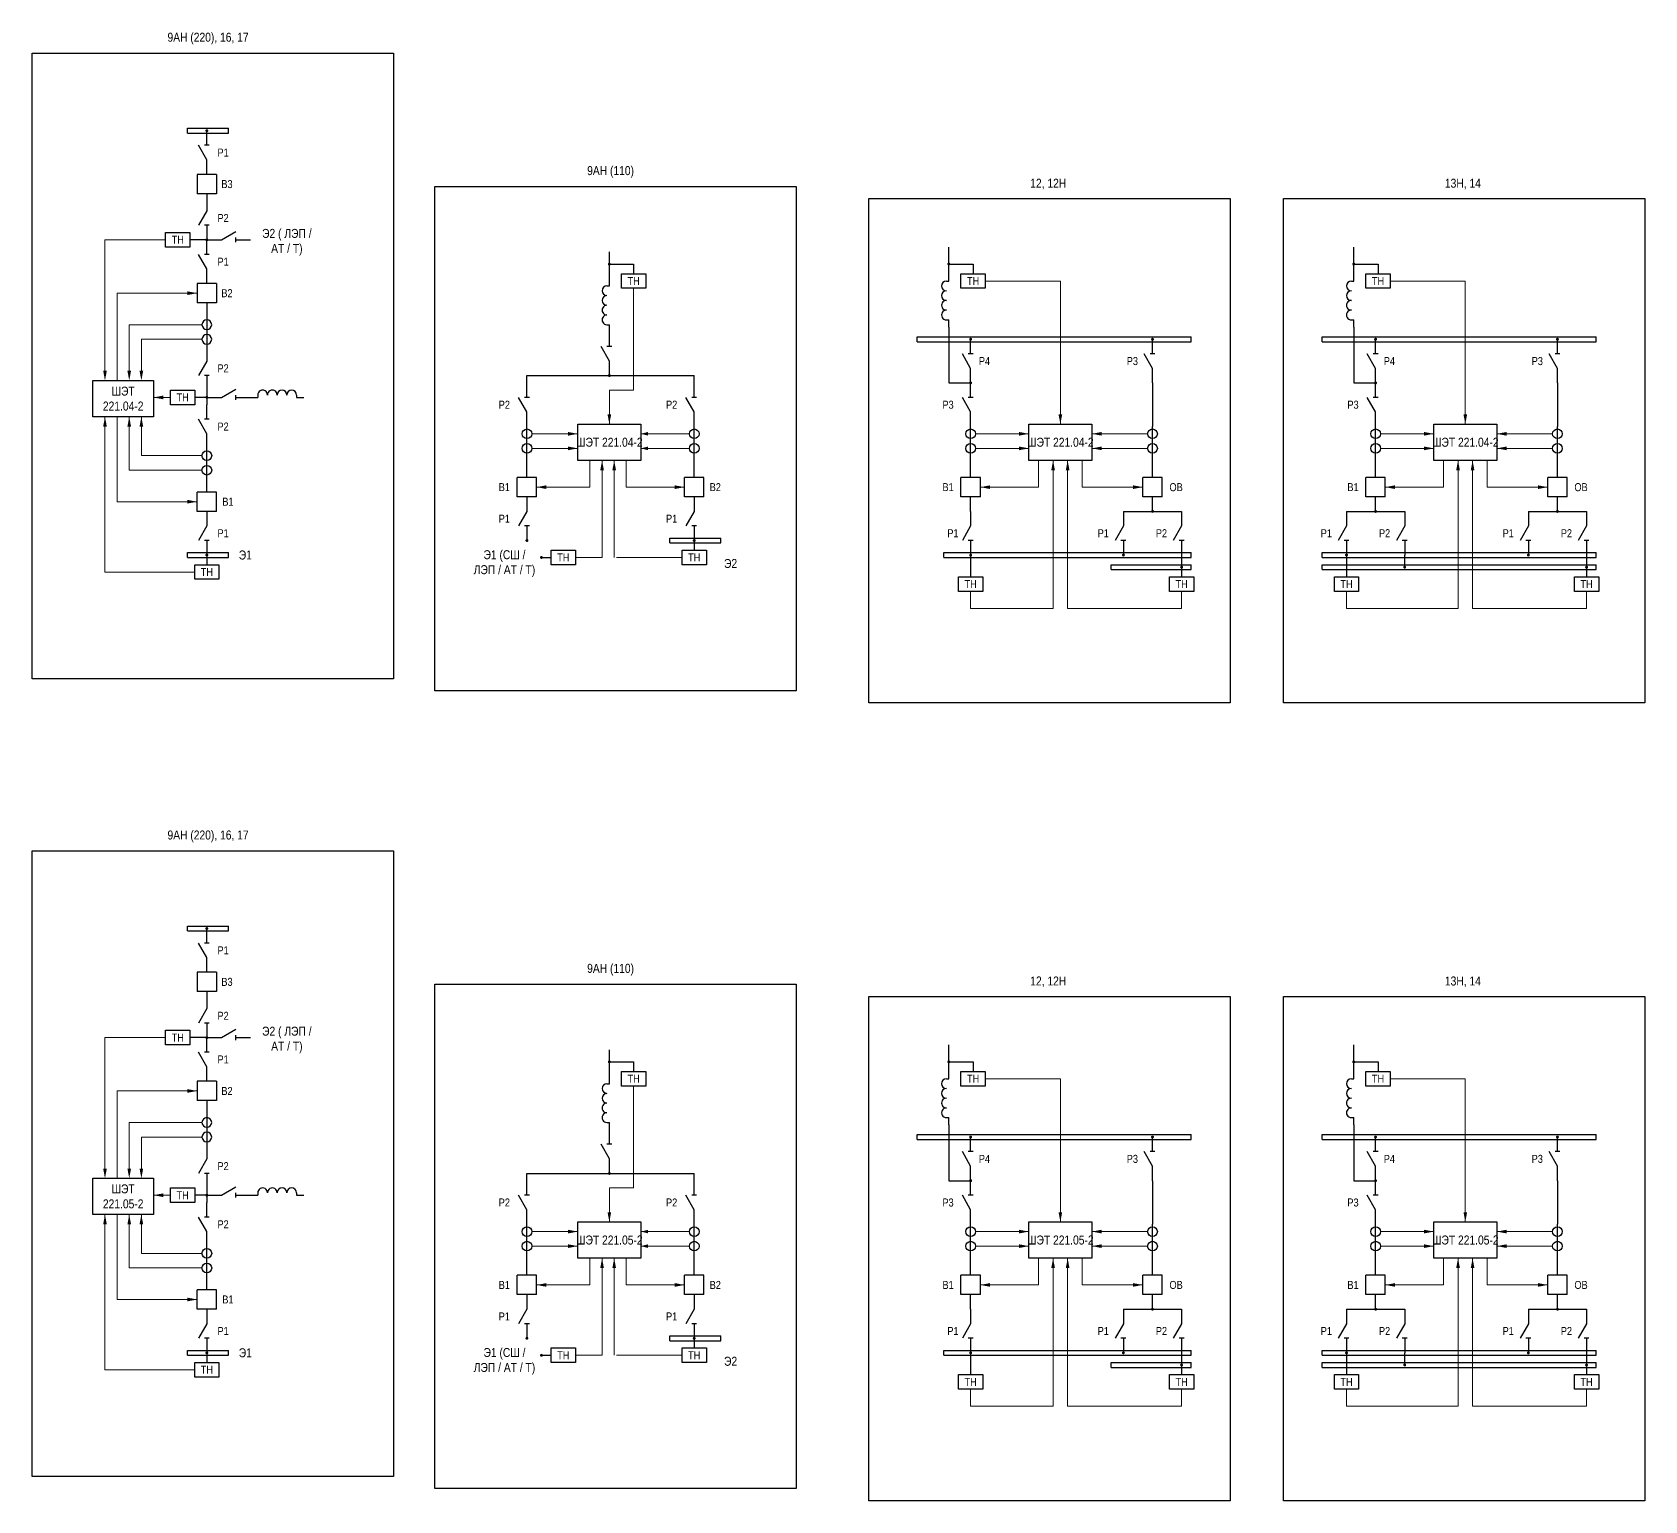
# Model space of a CAD drawing. Header units: millimetres. Extents: x -14593 to 14732, y -17400 to 5232.
# Drawn here: x 6836 to 7501, y -7174 to -6568 of the extents above; entities that cross this region are included whole.
import ezdxf
from ezdxf.enums import TextEntityAlignment as Align

# ---------------------------------------------------------------- set-up
doc = ezdxf.new("R2010")
doc.units = ezdxf.units.MM
doc.layers.add('Основная', color=7, linetype='Continuous', lineweight=30)
doc.layers.add('Тонкая', color=7, linetype='Continuous', lineweight=18)
doc.styles.add('Narrow', font='ARIALN.TTF')
doc.styles.add('Вывод', font='tahoma.ttf', dxfattribs={"height": 2.5})
doc.styles.add('Компонент', font='ARIALN.TTF', dxfattribs={"height": 3.5})

# ---------------------------------------------------------------- blocks, each defined once
blk = doc.blocks.new('*U80')
at = {"color": 0, "linetype": 'ByBlock'}
for p, q in [((0, 0), (-8, 0)), ((-8, -8), (-8, 0)), ((0, -8), (0, 0)), ((0, -8), (-8, -8))]:
    blk.add_line(p, q, dxfattribs=at)
at = {"layer": 'Основная', "style": 'Компонент'}
blk.add_attdef('ОУ', text='', height=3.5, dxfattribs=at).set_placement((-15, -3), align=Align.MIDDLE_CENTER)
blk = doc.blocks.new('*U18')
at = {"color": 0, "linetype": 'ByBlock'}
blk.add_line((0, 0), (6, 3.43), dxfattribs=at)
blk = doc.blocks.new('*U10')
at = {"color": 0}
blk.add_line((0, -1), (0, 1), dxfattribs=at)
blk = doc.blocks.new('*U79')
at = {"color": 0, "linetype": 'ByBlock'}
for p, q in [((0, 3), (0, 9)), ((0, -9), (0, -3))]:
    blk.add_line(p, q, dxfattribs=at)
at = {"color": 0, "linetype": 'ByBlock', "ltscale": 0.25, "rotation": 89.99999999999999}
for name, p in [('*U18', (0, -3)), ('*U10', (0, 3))]:
    blk.add_blockref(name, p, dxfattribs=at)
at = {"layer": 'Основная'}
for tag, height, style, p in [('В1', 2.5, 'Вывод', (2, 7)), ('ОУ', 3.5, 'Компонент', (-12, 0)), ('В2', 2.5, 'Вывод', (2, -7))]:
    blk.add_attdef(tag, text='', height=height, dxfattribs=dict(at, style=style)).set_placement(p, align=Align.MIDDLE_CENTER)
blk = doc.blocks.new('*U86')
at = {"linetype": 'ByBlock'}
blk.add_circle((0, 0), 2, dxfattribs=at)
at = {"layer": 'Основная', "color": 0, "linetype": 'ByBlock', "lineweight": -2}
blk.add_line((0, -3), (0, 3), dxfattribs=at)
at = {"layer": 'Основная', "linetype": 'ByBlock', "style": 'Компонент'}
blk.add_attdef('ОУ', text='', height=3.5, dxfattribs=at).set_placement((-6, 0), align=Align.MIDDLE_CENTER)
blk = doc.blocks.new('*U83')
at = {"ltscale": 0.25}
for p, q in [((0, 8), (1, 8)), ((0, -8), (1, -8))]:
    blk.add_line(p, q, dxfattribs=at)
for centre, major_axis, start_param, end_param in [((0, 6), (0, -2), 3.141593, 6.283185), ((0, -2), (-2, 0), 4.712389, 7.853982), ((0, 2), (0, -2), 3.141593, 6.283185), ((0, -6), (-2, 0), 4.712389, 7.853982)]:
    blk.add_ellipse(centre, major_axis=major_axis, ratio=1, start_param=start_param, end_param=end_param, dxfattribs=at)
at = {"layer": 'Основная'}
for tag, height, style, p in [('В1', 2.5, 'Вывод', (5, 6)), ('ОУ', 3.5, 'Компонент', (-6, 0)), ('В2', 2.5, 'Вывод', (5, -6))]:
    blk.add_attdef(tag, text='', height=height, dxfattribs=dict(at, style=style)).set_placement(p, align=Align.MIDDLE_CENTER)
blk = doc.blocks.new('*U85')
at = {"color": 0, "linetype": 'ByBlock'}
for p, q in [((0, 0), (113, 0)), ((0, -2), (0, 0)), ((113, -2), (113, 0)), ((0, -2), (113, -2))]:
    blk.add_line(p, q, dxfattribs=at)
at = {"layer": 'Основная', "style": 'Компонент'}
blk.add_attdef('ОШ', text='', height=3.5, dxfattribs=at).set_placement((6, 4), align=Align.MIDDLE_CENTER)
blk = doc.blocks.new('*U81')
at = {"color": 0, "linetype": 'ByBlock'}
for p, q in [((0, 9), (0, 3)), ((0, -3), (0, -9))]:
    blk.add_line(p, q, dxfattribs=at)
at = {"color": 0, "linetype": 'ByBlock', "ltscale": 0.25, "xscale": -1, "rotation": 90}
for name, p in [('*U18', (0, 3)), ('*U10', (0, -3))]:
    blk.add_blockref(name, p, dxfattribs=at)
at = {"layer": 'Основная'}
for tag, height, style, p in [('В2', 2.5, 'Вывод', (2, 7)), ('ОУ', 3.5, 'Компонент', (-12, 0)), ('В1', 2.5, 'Вывод', (2, -7))]:
    blk.add_attdef(tag, text='', height=height, dxfattribs=dict(at, style=style)).set_placement(p, align=Align.MIDDLE_CENTER)
blk = doc.blocks.new('*U164')
at = {"color": 0, "linetype": 'ByBlock'}
for p, q in [((0, 0), (21, 0)), ((0, -2), (0, 0)), ((21, -2), (21, 0)), ((0, -2), (21, -2))]:
    blk.add_line(p, q, dxfattribs=at)
at = {"layer": 'Основная', "style": 'Компонент'}
blk.add_attdef('ОШ', text='', height=3.5, dxfattribs=at).set_placement((6, 4), align=Align.MIDDLE_CENTER)
blk = doc.blocks.new('*U84')
at = {"color": 0, "linetype": 'ByBlock'}
for p, q in [((0, 0), (113, 0)), ((0, -2), (0, 0)), ((113, -2), (113, 0)), ((0, -2), (113, -2))]:
    blk.add_line(p, q, dxfattribs=at)
at = {"layer": 'Основная', "style": 'Компонент'}
blk.add_attdef('ОШ', text='', height=3.5, dxfattribs=at).set_placement((6, 4), align=Align.MIDDLE_CENTER)
blk = doc.blocks.new('*U166')
at = {"color": 0, "linetype": 'ByBlock'}
for p, q in [((0, 0), (102, 0)), ((0, -2), (0, 0)), ((102, -2), (102, 0)), ((0, -2), (102, -2))]:
    blk.add_line(p, q, dxfattribs=at)
at = {"layer": 'Основная', "style": 'Компонент'}
blk.add_attdef('ОШ', text='', height=3.5, dxfattribs=at).set_placement((6, 4), align=Align.MIDDLE_CENTER)
blk = doc.blocks.new('*U165')
at = {"color": 0, "linetype": 'ByBlock'}
for p, q in [((0, 0), (33, 0)), ((0, -2), (0, 0)), ((33, -2), (33, 0)), ((0, -2), (33, -2))]:
    blk.add_line(p, q, dxfattribs=at)
at = {"layer": 'Основная', "style": 'Компонент'}
blk.add_attdef('ОШ', text='', height=3.5, dxfattribs=at).set_placement((6, 4), align=Align.MIDDLE_CENTER)
blk = doc.blocks.new('*U208')
at = {"color": 0, "linetype": 'ByBlock'}
for p, q in [((0, 0), (17, 0)), ((0, -2), (0, 0)), ((17, -2), (17, 0)), ((0, -2), (17, -2))]:
    blk.add_line(p, q, dxfattribs=at)
at = {"layer": 'Основная', "style": 'Компонент'}
blk.add_attdef('ОШ', text='', height=3.5, dxfattribs=at).set_placement((6, 4), align=Align.MIDDLE_CENTER)

msp = doc.modelspace()

# ---------------------------------------------------------------- linework, layer by layer
at = {"layer": 'Основная', "color": 1}
for points in [[(6836, -6577), (6985, -6577), (6985, -6835), (6836, -6835)], [(6836, -6906), (6985, -6906), (6985, -7164), (6836, -7164)]]:
    msp.add_lwpolyline(points, close=True, dxfattribs=at)
at = {"layer": 'Основная', "ltscale": 0.25, "const_width": 0.6}
for points in [[(6907.7, -6609, -1), (6908.3, -6609, -1)], [(6907.7, -6654, -1), (6908.3, -6654, -1)], [(7073.7, -6664, 1), (7074.3, -6664, 1)], [(7213.7, -6664, 1), (7214.3, -6664, 1)], [(7380.7, -6664, 1), (7381.3, -6664, 1)], [(7222.7, -6695, 1), (7223.3, -6695, 1)], [(7297.7, -6695, 1), (7298.3, -6695, 1)], [(7389.7, -6695, 1), (7390.3, -6695, 1)], [(7464.7, -6695, 1), (7465.3, -6695, 1)], [(7073.7, -6710, 1), (7074.3, -6710, 1)], [(7073.7, -6710, 1), (7074.3, -6710, 1)], [(7222.7, -6713, 1), (7223.3, -6713, 1)], [(7389.7, -6713, 1), (7390.3, -6713, 1)], [(6907.7, -6719, 1), (6908.3, -6719, 1)], [(6907.7, -6719, 1), (6908.3, -6719, 1)], [(7297.7, -6766, 1), (7298.3, -6766, 1)], [(7389.7, -6766, 1), (7390.3, -6766, 1)], [(7464.7, -6766, 1), (7465.3, -6766, 1)], [(7039.7, -6778, 1), (7040.3, -6778, 1)], [(7108.7, -6778, 1), (7109.3, -6778, 1)], [(6907.7, -6784, 1), (6908.3, -6784, 1)], [(7045.7, -6785, 1), (7046.3, -6785, 1)], [(7222.7, -6784, 1), (7223.3, -6784, 1)], [(7285.7, -6784, 1), (7286.3, -6784, 1)], [(7309.7, -6789, 1), (7310.3, -6789, 1)], [(7377.7, -6784, 1), (7378.3, -6784, 1)], [(7401.7, -6789, 1), (7402.3, -6789, 1)], [(7452.7, -6784, 1), (7453.3, -6784, 1)], [(7476.7, -6789, 1), (7477.3, -6789, 1)], [(6907.7, -6938, -1), (6908.3, -6938, -1)], [(6907.7, -6983, -1), (6908.3, -6983, -1)], [(7073.7, -6993, 1), (7074.3, -6993, 1)], [(7213.7, -6993, 1), (7214.3, -6993, 1)], [(7380.7, -6993, 1), (7381.3, -6993, 1)], [(7222.7, -7024, 1), (7223.3, -7024, 1)], [(7297.7, -7024, 1), (7298.3, -7024, 1)], [(7389.7, -7024, 1), (7390.3, -7024, 1)], [(7464.7, -7024, 1), (7465.3, -7024, 1)], [(7073.7, -7039, 1), (7074.3, -7039, 1)], [(7073.7, -7039, 1), (7074.3, -7039, 1)], [(7222.7, -7042, 1), (7223.3, -7042, 1)], [(7389.7, -7042, 1), (7390.3, -7042, 1)], [(6907.7, -7048, 1), (6908.3, -7048, 1)], [(6907.7, -7048, 1), (6908.3, -7048, 1)], [(7297.7, -7095, 1), (7298.3, -7095, 1)], [(7389.7, -7095, 1), (7390.3, -7095, 1)], [(7464.7, -7095, 1), (7465.3, -7095, 1)], [(7039.7, -7107, 1), (7040.3, -7107, 1)], [(7108.7, -7107, 1), (7109.3, -7107, 1)], [(6907.7, -7113, 1), (6908.3, -7113, 1)], [(7045.7, -7114, 1), (7046.3, -7114, 1)], [(7222.7, -7113, 1), (7223.3, -7113, 1)], [(7285.7, -7113, 1), (7286.3, -7113, 1)], [(7377.7, -7113, 1), (7378.3, -7113, 1)], [(7452.7, -7113, 1), (7453.3, -7113, 1)], [(7309.7, -7118, 1), (7310.3, -7118, 1)], [(7401.7, -7118, 1), (7402.3, -7118, 1)], [(7476.7, -7118, 1), (7477.3, -7118, 1)]]:
    msp.add_lwpolyline(points, format="xyb", close=True, dxfattribs=at)
at = {"layer": 'Основная'}
for points in [[(6908, -6635), (6908, -6641)], [(6908, -6654), (6901, -6654)], [(7074, -6673), (7074, -6659)], [(7214, -6671), (7214, -6657)], [(7381, -6671), (7381, -6657)], [(7074, -6664), (7084, -6664)], [(7084, -6664), (7084, -6668)], [(7214, -6664), (7224, -6664)], [(7224, -6664), (7224, -6668)], [(7381, -6664), (7391, -6664)], [(7391, -6664), (7391, -6668)], [(6908, -6680), (6908, -6686)], [(7074, -6692), (7074, -6689)], [(7214, -6690), (7214, -6687)], [(7381, -6690), (7381, -6687)], [(7214, -6690), (7214, -6713)], [(7381, -6690), (7381, -6713)], [(6908, -6716), (6908, -6722)], [(7040, -6713), (7040, -6710)], [(7040, -6710), (7109, -6710)], [(7109, -6713), (7109, -6710)], [(7214, -6713), (7223, -6713)], [(7298, -6713), (7298, -6731)], [(7381, -6713), (7390, -6713)], [(7465, -6713), (7465, -6731)], [(6908, -6719), (6903, -6719)], [(6926, -6719), (6929, -6719)], [(6945, -6719), (6948, -6719)], [(7040, -6752), (7040, -6743)], [(7109, -6752), (7109, -6743)], [(7223, -6752), (7223, -6743)], [(7298, -6752), (7298, -6743)], [(7390, -6752), (7390, -6743)], [(7465, -6752), (7465, -6743)], [(6908, -6758), (6908, -6752)], [(7223, -6766), (7223, -6760)], [(7298, -6766), (7298, -6760)], [(7390, -6766), (7390, -6760)], [(7465, -6766), (7465, -6760)], [(7286, -6766), (7310, -6766)], [(7378, -6766), (7402, -6766)], [(7453, -6766), (7477, -6766)], [(7109, -6778), (7109, -6782)], [(6908, -6784), (6908, -6788)], [(7046, -6785), (7050, -6785)], [(7223, -6784), (7223, -6793)], [(7310, -6784), (7310, -6793)], [(7378, -6784), (7378, -6793)], [(7402, -6789), (7402, -6784)], [(7477, -6784), (7477, -6793)], [(6908, -6964), (6908, -6970)], [(6908, -6983), (6901, -6983)], [(7074, -7002), (7074, -6988)], [(7214, -7000), (7214, -6986)], [(7381, -7000), (7381, -6986)], [(7074, -6993), (7084, -6993)], [(7084, -6993), (7084, -6997)], [(7214, -6993), (7224, -6993)], [(7224, -6993), (7224, -6997)], [(7381, -6993), (7391, -6993)], [(7391, -6993), (7391, -6997)], [(6908, -7009), (6908, -7015)], [(7074, -7021), (7074, -7018)], [(7214, -7019), (7214, -7016)], [(7214, -7019), (7214, -7042)], [(7381, -7019), (7381, -7016)], [(7381, -7019), (7381, -7042)], [(7040, -7042), (7040, -7039)], [(7040, -7039), (7109, -7039)], [(7109, -7042), (7109, -7039)], [(7214, -7042), (7223, -7042)], [(7298, -7042), (7298, -7060)], [(7381, -7042), (7390, -7042)], [(7465, -7042), (7465, -7060)], [(6908, -7048), (6903, -7048)], [(6908, -7045), (6908, -7051)], [(6926, -7048), (6929, -7048)], [(6945, -7048), (6948, -7048)], [(7040, -7081), (7040, -7072)], [(7109, -7081), (7109, -7072)], [(7223, -7081), (7223, -7072)], [(7298, -7081), (7298, -7072)], [(7390, -7081), (7390, -7072)], [(7465, -7081), (7465, -7072)], [(6908, -7087), (6908, -7081)], [(7223, -7095), (7223, -7089)], [(7286, -7095), (7310, -7095)], [(7298, -7095), (7298, -7089)], [(7378, -7095), (7402, -7095)], [(7390, -7095), (7390, -7089)], [(7453, -7095), (7477, -7095)], [(7465, -7095), (7465, -7089)], [(7109, -7107), (7109, -7111)], [(6908, -7113), (6908, -7117)], [(7046, -7114), (7050, -7114)], [(7223, -7113), (7223, -7122)], [(7310, -7113), (7310, -7122)], [(7378, -7113), (7378, -7122)], [(7402, -7118), (7402, -7113)], [(7477, -7113), (7477, -7122)]]:
    msp.add_lwpolyline(points, dxfattribs=at)
at = {"layer": 'Основная', "color": 3}
for points in [[(7002, -6632), (7151, -6632), (7151, -6840), (7002, -6840)], [(7181, -6637), (7330, -6637), (7330, -6845), (7181, -6845)], [(7352, -6637), (7501, -6637), (7501, -6845), (7352, -6845)], [(7002, -6961), (7151, -6961), (7151, -7169), (7002, -7169)], [(7181, -6966), (7330, -6966), (7330, -7174), (7181, -7174)], [(7352, -6966), (7501, -6966), (7501, -7174), (7352, -7174)]]:
    msp.add_lwpolyline(points, close=True, dxfattribs=at)
at = {"layer": 'Основная'}
for points in [[(6891, -6651), (6901, -6651), (6901, -6657), (6891, -6657)], [(7079, -6668), (7089, -6668), (7089, -6674), (7079, -6674)], [(7219, -6668), (7229, -6668), (7229, -6674), (7219, -6674)], [(7386, -6668), (7396, -6668), (7396, -6674), (7386, -6674)], [(6861, -6712), (6886, -6712), (6886, -6727), (6861, -6727)], [(6893, -6716), (6903, -6716), (6903, -6722), (6893, -6722)], [(7061, -6730), (7087, -6730), (7087, -6745), (7061, -6745)], [(7247, -6730), (7273, -6730), (7273, -6745), (7247, -6745)], [(7414, -6730), (7440, -6730), (7440, -6745), (7414, -6745)], [(7050, -6782), (7060, -6782), (7060, -6788), (7050, -6788)], [(7104, -6782), (7114, -6782), (7114, -6788), (7104, -6788)], [(6903, -6788), (6913, -6788), (6913, -6794), (6903, -6794)], [(7218, -6793), (7228, -6793), (7228, -6799), (7218, -6799)], [(7305, -6793), (7315, -6793), (7315, -6799), (7305, -6799)], [(7373, -6793), (7383, -6793), (7383, -6799), (7373, -6799)], [(7472, -6793), (7482, -6793), (7482, -6799), (7472, -6799)], [(6891, -6980), (6901, -6980), (6901, -6986), (6891, -6986)], [(7079, -6997), (7089, -6997), (7089, -7003), (7079, -7003)], [(7219, -6997), (7229, -6997), (7229, -7003), (7219, -7003)], [(7386, -6997), (7396, -6997), (7396, -7003), (7386, -7003)], [(6861, -7041), (6886, -7041), (6886, -7056), (6861, -7056)], [(6893, -7045), (6903, -7045), (6903, -7051), (6893, -7051)], [(7061, -7059), (7087, -7059), (7087, -7074), (7061, -7074)], [(7247, -7059), (7273, -7059), (7273, -7074), (7247, -7074)], [(7414, -7059), (7440, -7059), (7440, -7074), (7414, -7074)], [(7050, -7111), (7060, -7111), (7060, -7117), (7050, -7117)], [(7104, -7111), (7114, -7111), (7114, -7117), (7104, -7117)], [(6903, -7117), (6913, -7117), (6913, -7123), (6903, -7123)], [(7218, -7122), (7228, -7122), (7228, -7128), (7218, -7128)], [(7305, -7122), (7315, -7122), (7315, -7128), (7305, -7128)], [(7373, -7122), (7383, -7122), (7383, -7128), (7373, -7128)], [(7472, -7122), (7482, -7122), (7482, -7128), (7472, -7128)]]:
    msp.add_lwpolyline(points, close=True, dxfattribs=at)
at = {"layer": 'Тонкая'}
for points in [[(6866, -6711), (6866, -6654)], [(6866, -6654), (6891, -6654)], [(6904, -6676), (6871, -6676)], [(6871, -6676), (6871, -6712)], [(7084, -6674), (7084, -6716), (7074, -6716)], [(7260, -6671), (7229, -6671)], [(7260, -6671), (7260, -6730)], [(7427, -6671), (7396, -6671)], [(7427, -6671), (7427, -6730)], [(6876, -6711), (6876, -6689)], [(6876, -6689), (6906, -6689)], [(6881, -6711), (6881, -6695)], [(6881, -6695), (6906, -6695)], [(7238, -6694), (7263, -6694)], [(7405, -6694), (7430, -6694)], [(7074, -6716), (7074, -6730)], [(6886, -6719), (6893, -6719)], [(6866, -6791), (6866, -6727)], [(6871, -6727), (6871, -6762), (6904, -6762)], [(6876, -6749), (6876, -6727)], [(6881, -6743), (6881, -6727)], [(7042, -6734), (7061, -6734)], [(7107, -6734), (7087, -6734)], [(7225, -6734), (7247, -6734)], [(7296, -6734), (7273, -6734)], [(7392, -6734), (7414, -6734)], [(7463, -6734), (7440, -6734)], [(6881, -6743), (6906, -6743)], [(7042, -6740), (7061, -6740)], [(7107, -6740), (7087, -6740)], [(7225, -6740), (7247, -6740)], [(7296, -6740), (7273, -6740)], [(7392, -6740), (7414, -6740)], [(7463, -6740), (7440, -6740)], [(6876, -6749), (6906, -6749)], [(7066, -6745), (7066, -6756), (7044, -6756)], [(7071, -6745), (7071, -6785)], [(7076, -6785), (7076, -6745)], [(7081, -6745), (7081, -6756), (7105, -6756)], [(7251, -6756), (7251, -6745)], [(7257, -6806), (7257, -6745)], [(7263, -6806), (7263, -6745)], [(7269, -6756), (7269, -6745)], [(7418, -6756), (7418, -6745)], [(7424, -6806), (7424, -6745)], [(7430, -6806), (7430, -6745)], [(7436, -6756), (7436, -6745)], [(7251, -6756), (7251, -6756), (7227, -6756)], [(7269, -6756), (7269, -6756), (7294, -6756)], [(7418, -6756), (7418, -6756), (7394, -6756)], [(7436, -6756), (7436, -6756), (7461, -6756)], [(7071, -6785), (7060, -6785)], [(7077, -6785), (7104, -6785)], [(6866, -6791), (6903, -6791)], [(7223, -6799), (7223, -6806)], [(7310, -6799), (7310, -6806)], [(7378, -6799), (7378, -6806)], [(7477, -6799), (7477, -6806)], [(7223, -6806), (7257, -6806)], [(7263, -6806), (7310, -6806)], [(7378, -6806), (7424, -6806)], [(7430, -6806), (7477, -6806)], [(6866, -7040), (6866, -6983)], [(6866, -6983), (6891, -6983)], [(7260, -7000), (7229, -7000)], [(7260, -7000), (7260, -7059)], [(7427, -7000), (7396, -7000)], [(7427, -7000), (7427, -7059)], [(6904, -7005), (6871, -7005)], [(6871, -7005), (6871, -7041)], [(7084, -7003), (7084, -7045), (7074, -7045)], [(6876, -7040), (6876, -7018)], [(6876, -7018), (6906, -7018)], [(6881, -7040), (6881, -7024)], [(6881, -7024), (6906, -7024)], [(7238, -7023), (7263, -7023)], [(7405, -7023), (7430, -7023)], [(6886, -7048), (6893, -7048)], [(7074, -7045), (7074, -7059)], [(6866, -7120), (6866, -7056)], [(6871, -7056), (6871, -7091), (6904, -7091)], [(6876, -7078), (6876, -7056)], [(6881, -7072), (6881, -7056)], [(7042, -7063), (7061, -7063)], [(7107, -7063), (7087, -7063)], [(7225, -7063), (7247, -7063)], [(7296, -7063), (7273, -7063)], [(7392, -7063), (7414, -7063)], [(7463, -7063), (7440, -7063)], [(6881, -7072), (6906, -7072)], [(7042, -7069), (7061, -7069)], [(7066, -7074), (7066, -7085), (7044, -7085)], [(7071, -7074), (7071, -7114)], [(7076, -7114), (7076, -7074)], [(7081, -7074), (7081, -7085), (7105, -7085)], [(7107, -7069), (7087, -7069)], [(7225, -7069), (7247, -7069)], [(7251, -7085), (7251, -7074)], [(7257, -7135), (7257, -7074)], [(7263, -7135), (7263, -7074)], [(7269, -7085), (7269, -7074)], [(7296, -7069), (7273, -7069)], [(7392, -7069), (7414, -7069)], [(7418, -7085), (7418, -7074)], [(7424, -7135), (7424, -7074)], [(7430, -7135), (7430, -7074)], [(7436, -7085), (7436, -7074)], [(7463, -7069), (7440, -7069)], [(6876, -7078), (6906, -7078)], [(7251, -7085), (7251, -7085), (7227, -7085)], [(7269, -7085), (7269, -7085), (7294, -7085)], [(7418, -7085), (7418, -7085), (7394, -7085)], [(7436, -7085), (7436, -7085), (7461, -7085)], [(7071, -7114), (7060, -7114)], [(7077, -7114), (7104, -7114)], [(6866, -7120), (6903, -7120)], [(7223, -7128), (7223, -7135)], [(7310, -7128), (7310, -7135)], [(7378, -7128), (7378, -7135)], [(7477, -7128), (7477, -7135)], [(7223, -7135), (7257, -7135)], [(7263, -7135), (7310, -7135)], [(7378, -7135), (7424, -7135)], [(7430, -7135), (7477, -7135)]]:
    msp.add_lwpolyline(points, dxfattribs=at)
at = {"layer": 'Тонкая', "ltscale": 0.3}
for points in [[(6904, -6676, 0, 1.5, 0), (6900, -6676, 0, 0, 0)], [(6866, -6712, 0, 1.5, 0), (6866, -6708, 0, 0, 0)], [(6876, -6712, 0, 1.5, 0), (6876, -6708, 0, 0, 0)], [(6881, -6712, 0, 1.5, 0), (6881, -6708, 0, 0, 0)], [(6886, -6719, 0, 1.5, 0), (6890, -6719, 0, 0, 0)], [(6866, -6727, 0, 1.5, 0), (6866, -6731, 0, 0, 0)], [(6876, -6727, 0, 1.5, 0), (6876, -6731, 0, 0, 0)], [(6881, -6727, 0, 1.5, 0), (6881, -6731, 0, 0, 0)], [(7074, -6730, 0, 1.5, 0), (7074, -6726, 0, 0, 0)], [(7260, -6730, 0, 1.5, 0), (7260, -6726, 0, 0, 0)], [(7427, -6730, 0, 1.5, 0), (7427, -6726, 0, 0, 0)], [(7061, -6734, 0, 1.5, 0), (7057, -6734, 0, 0, 0)], [(7087, -6734, 0, 1.5, 0), (7090, -6734, 0, 0, 0)], [(7247, -6734, 0, 1.5, 0), (7243, -6734, 0, 0, 0)], [(7273, -6734, 0, 1.5, 0), (7277, -6734, 0, 0, 0)], [(7414, -6734, 0, 1.5, 0), (7410, -6734, 0, 0, 0)], [(7440, -6734, 0, 1.5, 0), (7444, -6734, 0, 0, 0)], [(7061, -6740, 0, 1.5, 0), (7057, -6740, 0, 0, 0)], [(7087, -6740, 0, 1.5, 0), (7090, -6740, 0, 0, 0)], [(7247, -6740, 0, 1.5, 0), (7243, -6740, 0, 0, 0)], [(7273, -6740, 0, 1.5, 0), (7277, -6740, 0, 0, 0)], [(7414, -6740, 0, 1.5, 0), (7410, -6740, 0, 0, 0)], [(7440, -6740, 0, 1.5, 0), (7444, -6740, 0, 0, 0)], [(7071, -6745, 0, 1.5, 0), (7071, -6749, 0, 0, 0)], [(7076, -6745, 0, 1.5, 0), (7076, -6749, 0, 0, 0)], [(7257, -6745, 0, 1.5, 0), (7257, -6749, 0, 0, 0)], [(7263, -6745, 0, 1.5, 0), (7263, -6749, 0, 0, 0)], [(7424, -6745, 0, 1.5, 0), (7424, -6749, 0, 0, 0)], [(7430, -6745, 0, 1.5, 0), (7430, -6749, 0, 0, 0)], [(7044, -6756, 0, 1.5, 0), (7048, -6756, 0, 0, 0)], [(7105, -6756, 0, 1.5, 0), (7101, -6756, 0, 0, 0)], [(7227, -6756, 0, 1.5, 0), (7231, -6756, 0, 0, 0)], [(7294, -6756, 0, 1.5, 0), (7290, -6756, 0, 0, 0)], [(7394, -6756, 0, 1.5, 0), (7398, -6756, 0, 0, 0)], [(7461, -6756, 0, 1.5, 0), (7457, -6756, 0, 0, 0)], [(6904, -6762, 0, 1.5, 0), (6900, -6762, 0, 0, 0)], [(6904, -7005, 0, 1.5, 0), (6900, -7005, 0, 0, 0)], [(6866, -7041, 0, 1.5, 0), (6866, -7037, 0, 0, 0)], [(6876, -7041, 0, 1.5, 0), (6876, -7037, 0, 0, 0)], [(6881, -7041, 0, 1.5, 0), (6881, -7037, 0, 0, 0)], [(6886, -7048, 0, 1.5, 0), (6890, -7048, 0, 0, 0)], [(6866, -7056, 0, 1.5, 0), (6866, -7060, 0, 0, 0)], [(6876, -7056, 0, 1.5, 0), (6876, -7060, 0, 0, 0)], [(6881, -7056, 0, 1.5, 0), (6881, -7060, 0, 0, 0)], [(7074, -7059, 0, 1.5, 0), (7074, -7055, 0, 0, 0)], [(7260, -7059, 0, 1.5, 0), (7260, -7055, 0, 0, 0)], [(7427, -7059, 0, 1.5, 0), (7427, -7055, 0, 0, 0)], [(7061, -7063, 0, 1.5, 0), (7057, -7063, 0, 0, 0)], [(7087, -7063, 0, 1.5, 0), (7090, -7063, 0, 0, 0)], [(7247, -7063, 0, 1.5, 0), (7243, -7063, 0, 0, 0)], [(7273, -7063, 0, 1.5, 0), (7277, -7063, 0, 0, 0)], [(7414, -7063, 0, 1.5, 0), (7410, -7063, 0, 0, 0)], [(7440, -7063, 0, 1.5, 0), (7444, -7063, 0, 0, 0)], [(7061, -7069, 0, 1.5, 0), (7057, -7069, 0, 0, 0)], [(7087, -7069, 0, 1.5, 0), (7090, -7069, 0, 0, 0)], [(7247, -7069, 0, 1.5, 0), (7243, -7069, 0, 0, 0)], [(7273, -7069, 0, 1.5, 0), (7277, -7069, 0, 0, 0)], [(7414, -7069, 0, 1.5, 0), (7410, -7069, 0, 0, 0)], [(7440, -7069, 0, 1.5, 0), (7444, -7069, 0, 0, 0)], [(7071, -7074, 0, 1.5, 0), (7071, -7078, 0, 0, 0)], [(7076, -7074, 0, 1.5, 0), (7076, -7078, 0, 0, 0)], [(7257, -7074, 0, 1.5, 0), (7257, -7078, 0, 0, 0)], [(7263, -7074, 0, 1.5, 0), (7263, -7078, 0, 0, 0)], [(7424, -7074, 0, 1.5, 0), (7424, -7078, 0, 0, 0)], [(7430, -7074, 0, 1.5, 0), (7430, -7078, 0, 0, 0)], [(7044, -7085, 0, 1.5, 0), (7048, -7085, 0, 0, 0)], [(7105, -7085, 0, 1.5, 0), (7101, -7085, 0, 0, 0)], [(7227, -7085, 0, 1.5, 0), (7231, -7085, 0, 0, 0)], [(7294, -7085, 0, 1.5, 0), (7290, -7085, 0, 0, 0)], [(7394, -7085, 0, 1.5, 0), (7398, -7085, 0, 0, 0)], [(7461, -7085, 0, 1.5, 0), (7457, -7085, 0, 0, 0)], [(6904, -7091, 0, 1.5, 0), (6900, -7091, 0, 0, 0)]]:
    msp.add_lwpolyline(points, format="xyseb", dxfattribs=at)

# ---------------------------------------------------------------- block references
at = {"layer": 'Основная', "ltscale": 0.25}
for name, p in [('*U208', (6900, -6608)), ('*U79', (7074, -6701)), ('*U85', (7201, -6694)), ('*U79', (7223, -6704)), ('*U79', (7298, -6704)), ('*U85', (7368, -6694)), ('*U79', (7390, -6704)), ('*U79', (7465, -6704)), ('*U79', (7040, -6722)), ('*U79', (7109, -6722)), ('*U79', (7223, -6722)), ('*U79', (7390, -6722)), ('*U79', (6908, -6731)), ('*U86', (7040, -6734)), ('*U86', (7109, -6734)), ('*U86', (7223, -6734)), ('*U86', (7298, -6734)), ('*U86', (7390, -6734)), ('*U86', (7465, -6734)), ('*U86', (6908, -6743)), ('*U86', (7040, -6740)), ('*U86', (7109, -6740)), ('*U86', (7223, -6740)), ('*U86', (7298, -6740)), ('*U86', (7390, -6740)), ('*U86', (7465, -6740)), ('*U86', (6908, -6749)), ('*U80', (7044, -6752)), ('*U80', (7113, -6752)), ('*U80', (7227, -6752)), ('*U80', (7302, -6752)), ('*U80', (7394, -6752)), ('*U80', (7469, -6752)), ('*U80', (6912, -6758)), ('*U81', (7040, -6769)), ('*U81', (7109, -6769)), ('*U81', (6908, -6775)), ('*U81', (7223, -6775)), ('*U81', (7286, -6775)), ('*U81', (7310, -6775)), ('*U81', (7378, -6775)), ('*U81', (7402, -6775)), ('*U81', (7453, -6775)), ('*U81', (7477, -6775)), ('*U208', (6900, -6783)), ('*U164', (7099, -6777)), ('*U166', (7212, -6783)), ('*U85', (7368, -6783)), ('*U165', (7281, -6788)), ('*U84', (7368, -6788)), ('*U208', (6900, -6937)), ('*U79', (7074, -7030)), ('*U85', (7201, -7023)), ('*U79', (7223, -7033)), ('*U79', (7298, -7033)), ('*U85', (7368, -7023)), ('*U79', (7390, -7033)), ('*U79', (7465, -7033)), ('*U79', (7040, -7051)), ('*U79', (7109, -7051)), ('*U79', (7223, -7051)), ('*U79', (7390, -7051)), ('*U79', (6908, -7060)), ('*U86', (7040, -7063)), ('*U86', (7109, -7063)), ('*U86', (7223, -7063)), ('*U86', (7298, -7063)), ('*U86', (7390, -7063)), ('*U86', (7465, -7063)), ('*U86', (7040, -7069)), ('*U86', (7109, -7069)), ('*U86', (7223, -7069)), ('*U86', (7298, -7069)), ('*U86', (7390, -7069)), ('*U86', (7465, -7069)), ('*U86', (6908, -7072)), ('*U86', (6908, -7078)), ('*U80', (7044, -7081)), ('*U80', (7113, -7081)), ('*U80', (7227, -7081)), ('*U80', (7302, -7081)), ('*U80', (7394, -7081)), ('*U80', (7469, -7081)), ('*U80', (6912, -7087)), ('*U81', (6908, -7104)), ('*U81', (7040, -7098)), ('*U81', (7109, -7098)), ('*U81', (7223, -7104)), ('*U81', (7286, -7104)), ('*U81', (7310, -7104)), ('*U81', (7378, -7104)), ('*U81', (7402, -7104)), ('*U81', (7453, -7104)), ('*U81', (7477, -7104)), ('*U164', (7099, -7106)), ('*U208', (6900, -7112)), ('*U166', (7212, -7112)), ('*U85', (7368, -7112)), ('*U165', (7281, -7117)), ('*U84', (7368, -7117))]:
    msp.add_blockref(name, p, dxfattribs=at)
at = {"layer": 'Основная', "ltscale": 0.25, "xscale": -1, "rotation": 180}
for name, p in [('*U81', (6908, -6618)), ('*U80', (6912, -6635)), ('*U79', (6908, -6645)), ('*U81', (6908, -6663)), ('*U80', (6912, -6680)), ('*U86', (6908, -6689)), ('*U86', (6908, -6695)), ('*U79', (6908, -6707)), ('*U81', (6908, -6947)), ('*U80', (6912, -6964)), ('*U79', (6908, -6974)), ('*U81', (6908, -6992)), ('*U80', (6912, -7009)), ('*U86', (6908, -7018)), ('*U86', (6908, -7024)), ('*U79', (6908, -7036))]:
    msp.add_blockref(name, p, dxfattribs=at)
at = {"layer": 'Основная', "ltscale": 0.25, "rotation": 270}
for p in [(6917, -6654), (6917, -6719), (6917, -6983), (6917, -7048)]:
    msp.add_blockref('*U79', p, dxfattribs=at)
at = {"layer": 'Основная', "ltscale": 0.35}
for p in [(7073, -6681), (7213, -6679), (7380, -6679), (7073, -7010), (7213, -7008), (7380, -7008)]:
    msp.add_blockref('*U83', p, dxfattribs=at)
at = {"layer": 'Основная', "ltscale": 0.35, "rotation": 270}
for p in [(6937, -6718), (6937, -7047)]:
    msp.add_blockref('*U83', p, dxfattribs=at)

# ---------------------------------------------------------------- texts
at = {"layer": 'Основная', "style": 'Narrow'}
for s, p in [('Р1', (6917, -6618.01)), ('В3', (6918.62, -6631.01)), ('Р2', (6917, -6645.01)), ('Р1', (6917, -6663.01)), ('В2', (6918.62, -6676.01)), ('Р4', (7231, -6704)), ('Р3', (7292, -6704)), ('Р4', (7398, -6704)), ('Р3', (7459, -6704)), ('Р2', (6917, -6707.01)), ('Р2', (7033, -6722)), ('Р2', (7102, -6722)), ('Р3', (7216, -6722)), ('Р3', (7383, -6722)), ('Р2', (6917, -6731)), ('В1', (7033, -6756)), ('В2', (7120, -6756)), ('В1', (7216, -6756)), ('ОВ', (7310.46, -6756)), ('В1', (7383, -6756)), ('ОВ', (7477.46, -6756)), ('В1', (6919, -6762)), ('Р1', (7033, -6769)), ('Р1', (7102, -6769)), ('Р1', (6917, -6775)), ('Р1', (7218, -6775)), ('Р1', (7280, -6775)), ('Р2', (7304, -6775)), ('Р1', (7372, -6775)), ('Р2', (7396, -6775)), ('Р1', (7447, -6775)), ('Р2', (7471, -6775)), ('Р1', (6917, -6947.01)), ('В3', (6918.62, -6960.01)), ('Р2', (6917, -6974.01)), ('Р1', (6917, -6992.01)), ('В2', (6918.62, -7005.01)), ('Р2', (6917, -7036.01)), ('Р4', (7231, -7033)), ('Р3', (7292, -7033)), ('Р4', (7398, -7033)), ('Р3', (7459, -7033)), ('Р2', (7033, -7051)), ('Р2', (7102, -7051)), ('Р3', (7216, -7051)), ('Р3', (7383, -7051)), ('Р2', (6917, -7060)), ('В1', (7033, -7085)), ('В2', (7120, -7085)), ('В1', (7216, -7085)), ('ОВ', (7310.46, -7085)), ('В1', (7383, -7085)), ('ОВ', (7477.46, -7085)), ('В1', (6919, -7091)), ('Р1', (7033, -7098)), ('Р1', (7102, -7098)), ('Р1', (6917, -7104)), ('Р1', (7218, -7104)), ('Р1', (7280, -7104)), ('Р2', (7304, -7104)), ('Р1', (7372, -7104)), ('Р2', (7396, -7104)), ('Р1', (7447, -7104)), ('Р2', (7471, -7104))]:
    msp.add_text(s, height=3.3, dxfattribs=at).set_placement(p, align=Align.MIDDLE_RIGHT)
at = {"layer": 'Основная', "color": 3, "char_height": 3.7, "attachment_point": 5, "style": 'Narrow'}
for s, insert, width in [('9АН (220), 16, 17', (6908.5, -6571), 99), ('9АН (110)', (7074.5, -6626), 99), ('12, 12Н', (7255, -6631), 25), ('13Н, 14', (7426, -6631), 25), ('9АН (220), 16, 17', (6908.5, -6900), 99), ('9АН (110)', (7074.5, -6955), 99), ('12, 12Н', (7255, -6960), 25), ('13Н, 14', (7426, -6960), 25)]:
    msp.add_mtext(s, dxfattribs=dict(at, insert=insert, width=width))
at = {"layer": 'Основная', "attachment_point": 5, "style": 'Narrow'}
for s, insert, char_height, width in [('Э2 ( ЛЭП / АТ / Т)', (6941, -6655), 3.7, 26.5), ('ТН', (6896, -6654), 3.3, 10), ('ТН', (7084, -6671), 3.3, 10), ('ТН', (7224, -6671), 3.3, 10), ('ТН', (7391, -6671), 3.3, 10), ('ШЭТ 221.04-2', (6873.5, -6719.5), 3.7, 25), ('ТН', (6898, -6719), 3.3, 10), ('ШЭТ 221.04-2', (7074, -6737.5), 3.7, 26), ('ШЭТ 221.04-2', (7260, -6737.5), 3.7, 26), ('ШЭТ 221.04-2', (7427, -6737.5), 3.7, 26), ('Э1', (6923.88, -6784), 3.7, 10.25), ('Э1 (СШ / ЛЭП / АТ / Т)', (7030.75, -6787.5), 3.7, 26.5), ('ТН', (6908, -6791), 3.3, 10), ('ТН', (7055, -6785), 3.3, 10), ('ТН', (7109, -6785), 3.3, 10), ('Э2', (7124, -6787.5), 3.7, 26.5), ('ТН', (7223, -6796), 3.3, 10), ('ТН', (7310, -6796), 3.3, 10), ('ТН', (7378, -6796), 3.3, 10), ('ТН', (7477, -6796), 3.3, 10), ('ТН', (6896, -6983), 3.3, 10), ('Э2 ( ЛЭП / АТ / Т)', (6941, -6984), 3.7, 26.5), ('ТН', (7084, -7000), 3.3, 10), ('ТН', (7224, -7000), 3.3, 10), ('ТН', (7391, -7000), 3.3, 10), ('ШЭТ 221.05-2', (6873.5, -7048.5), 3.7, 25), ('ТН', (6898, -7048), 3.3, 10), ('ШЭТ 221.05-2', (7074, -7066.5), 3.7, 26), ('ШЭТ 221.05-2', (7260, -7066.5), 3.7, 26), ('ШЭТ 221.05-2', (7427, -7066.5), 3.7, 26), ('Э1', (6923.88, -7113), 3.7, 10.25), ('Э1 (СШ / ЛЭП / АТ / Т)', (7030.75, -7116.5), 3.7, 26.5), ('ТН', (7055, -7114), 3.3, 10), ('ТН', (7109, -7114), 3.3, 10), ('Э2', (7124, -7116.5), 3.7, 26.5), ('ТН', (6908, -7120), 3.3, 10), ('ТН', (7223, -7125), 3.3, 10), ('ТН', (7310, -7125), 3.3, 10), ('ТН', (7378, -7125), 3.3, 10), ('ТН', (7477, -7125), 3.3, 10)]:
    msp.add_mtext(s, dxfattribs=dict(at, insert=insert, char_height=char_height, width=width))

doc.saveas('drawing.dxf')
